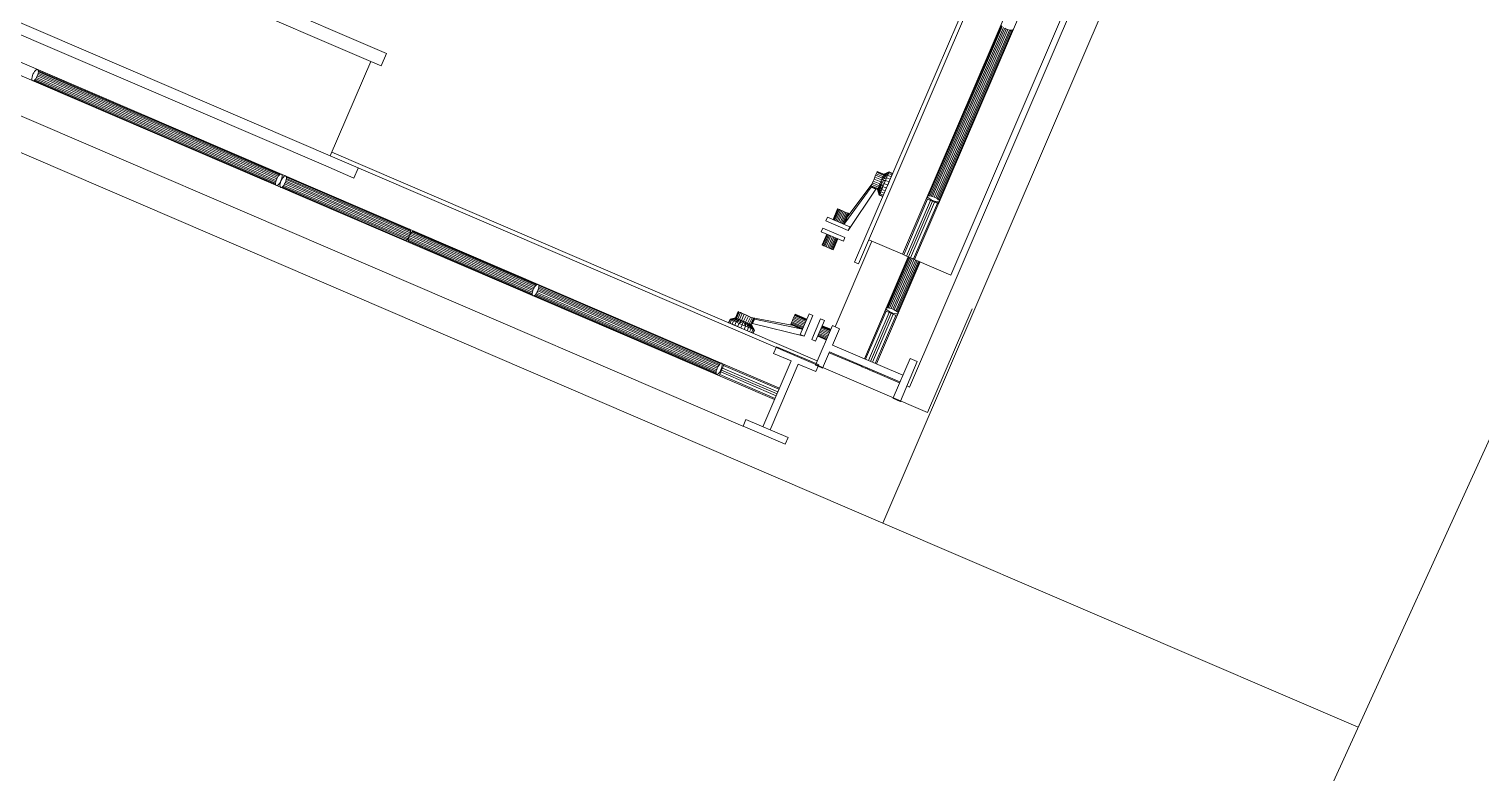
# Model space of a CAD drawing. Header units: metres. Extents: x -48 to 2360, y -1392 to 453.
# Drawn here: x 724.723 to 726.447, y -1008.412 to -1007.529 of the extents above; entities that cross this region are included whole.
import ezdxf

# ---------------------------------------------------------------- set-up
doc = ezdxf.new("R2010")
doc.units = ezdxf.units.M
doc.layers.add('MUEBLES', color=223, linetype='Continuous', lineweight=5, transparency=0.3)
doc.layers.add('TODO', color=210, linetype='Continuous', lineweight=5)

msp = doc.modelspace()

# ---------------------------------------------------------------- linework, layer by layer
at = {"layer": 'MUEBLES', "transparency": 33554687}
for p, q in [((725.76, -1007.7963), (726.4792, -1006.1214)), ((726.4936, -1006.1275), (725.7744, -1007.8025)), ((726.5298, -1006.2679), (725.7365, -1008.1153)), ((725.7684, -1007.954), (726.4876, -1006.2791)), ((725.8176, -1007.821), (726.4706, -1006.3002)), ((725.7032, -1007.8056), (726.0717, -1006.9475)), ((726.0763, -1006.9495), (725.7079, -1007.8076)), ((723.686, -1007.0809), (725.7897, -1007.9842)), ((725.6081, -1007.9687), (723.8257, -1007.2033)), ((723.8315, -1007.1899), (725.6139, -1007.9552)), ((725.7365, -1008.1153), (723.6328, -1007.2119)), ((723.8297, -1007.2529), (725.5703, -1008.0003)), ((724.426, -1007.2658), (725.1285, -1007.5674)), ((724.3728, -1007.3898), (725.0752, -1007.6914)), ((725.1473, -1007.558), (724.7836, -1007.4018)), ((725.8771, -1007.5242), (725.7901, -1007.727)), ((725.8776, -1007.5251), (725.791, -1007.7268)), ((725.8785, -1007.5261), (725.7923, -1007.7269)), ((725.8799, -1007.5271), (725.7939, -1007.7272)), ((725.8815, -1007.5281), (725.7958, -1007.7278)), ((725.7977, -1007.7285), (725.8833, -1007.529)), ((725.7995, -1007.7294), (725.8852, -1007.5297)), ((725.8011, -1007.7303), (725.8871, -1007.5302)), ((725.8025, -1007.7313), (725.8887, -1007.5305)), ((725.8035, -1007.7322), (725.8901, -1007.5305)), ((725.804, -1007.733), (725.891, -1007.5302)), ((725.8815, -1007.5281), (725.8833, -1007.529)), ((725.8833, -1007.529), (725.8852, -1007.5297)), ((725.8852, -1007.5297), (725.8871, -1007.5302)), ((725.8871, -1007.5302), (725.8887, -1007.5305)), ((725.8887, -1007.5305), (725.8901, -1007.5305)), ((725.8901, -1007.5305), (725.891, -1007.5302)), ((725.891, -1007.5302), (725.8915, -1007.5297)), ((725.8915, -1007.5297), (725.8916, -1007.529)), ((725.141, -1007.5728), (725.1473, -1007.558)), ((724.7274, -1007.5826), (724.7268, -1007.5843)), ((724.7283, -1007.5809), (724.7274, -1007.5826)), ((724.7292, -1007.5793), (724.7283, -1007.5809)), ((724.7302, -1007.5781), (724.7292, -1007.5793)), ((724.7312, -1007.5773), (724.7302, -1007.5781)), ((724.7321, -1007.5769), (724.7312, -1007.5773)), ((724.7329, -1007.5769), (724.7321, -1007.5769)), ((724.7325, -1007.5847), (724.7332, -1007.583)), ((724.7334, -1007.5774), (724.7329, -1007.5769)), ((724.7332, -1007.583), (724.7336, -1007.5812)), ((724.8754, -1007.644), (724.7332, -1007.583)), ((724.7337, -1007.5784), (724.7334, -1007.5774)), ((724.8775, -1007.6393), (724.7334, -1007.5774)), ((724.7336, -1007.5812), (724.7338, -1007.5797)), ((724.8761, -1007.6424), (724.7336, -1007.5812)), ((724.8772, -1007.64), (724.7337, -1007.5784)), ((724.7338, -1007.5797), (724.7337, -1007.5784)), ((724.8767, -1007.641), (724.7338, -1007.5797)), ((725.1285, -1007.5674), (725.0803, -1007.6796)), ((725.1285, -1007.5674), (725.141, -1007.5728)), ((724.7263, -1007.5861), (724.7261, -1007.5876)), ((724.7261, -1007.5876), (724.7262, -1007.5889)), ((724.7262, -1007.5889), (724.7265, -1007.5899)), ((724.7268, -1007.5843), (724.7263, -1007.5861)), ((724.7265, -1007.5899), (724.7271, -1007.5904)), ((724.7271, -1007.5904), (724.7278, -1007.5904)), ((724.7278, -1007.5904), (724.7287, -1007.59)), ((724.7278, -1007.5904), (724.8719, -1007.6523)), ((724.7287, -1007.59), (724.7297, -1007.5892)), ((724.7287, -1007.59), (724.8722, -1007.6516)), ((724.7297, -1007.5892), (724.7307, -1007.588)), ((724.7297, -1007.5892), (724.8726, -1007.6505)), ((724.7307, -1007.588), (724.7317, -1007.5865)), ((724.7307, -1007.588), (724.8732, -1007.6492)), ((724.7317, -1007.5865), (724.7325, -1007.5847)), ((724.7317, -1007.5865), (724.8739, -1007.6475)), ((724.7325, -1007.5847), (724.8747, -1007.6458)), ((724.8719, -1007.6523), (725.0159, -1007.7141)), ((724.8722, -1007.6516), (725.0156, -1007.7132)), ((724.8726, -1007.6505), (725.0155, -1007.7119)), ((724.8732, -1007.6492), (725.0157, -1007.7103)), ((724.8739, -1007.6475), (725.0162, -1007.7086)), ((725.0168, -1007.7068), (724.8747, -1007.6458)), ((725.0177, -1007.7051), (724.8754, -1007.644)), ((725.0186, -1007.7036), (724.8761, -1007.6424)), ((725.0196, -1007.7024), (724.8767, -1007.641)), ((725.0206, -1007.7016), (724.8772, -1007.64)), ((725.0215, -1007.7011), (724.8775, -1007.6393)), ((725.6587, -1007.9228), (725.0822, -1007.6752)), ((725.0186, -1007.7036), (725.0177, -1007.7051)), ((725.0196, -1007.7024), (725.0186, -1007.7036)), ((725.0206, -1007.7016), (725.0196, -1007.7024)), ((725.0215, -1007.7011), (725.0206, -1007.7016)), ((725.0223, -1007.7012), (725.0215, -1007.7011)), ((725.0228, -1007.7017), (725.0223, -1007.7012)), ((725.0232, -1007.7027), (725.0228, -1007.7017)), ((725.023, -1007.7055), (725.0232, -1007.7039)), ((725.0232, -1007.7039), (725.0232, -1007.7027)), ((725.0258, -1007.7038), (725.0248, -1007.7046)), ((725.0267, -1007.7034), (725.0258, -1007.7038)), ((725.0274, -1007.7034), (725.0267, -1007.7034)), ((725.028, -1007.7039), (725.0274, -1007.7034)), ((725.0283, -1007.7049), (725.028, -1007.7039)), ((725.1753, -1007.7672), (725.028, -1007.7039)), ((725.0752, -1007.6914), (725.1086, -1007.7058)), ((725.1086, -1007.7058), (725.1137, -1007.694)), ((725.7272, -1007.7048), (725.7281, -1007.7026)), ((725.7281, -1007.7026), (725.7289, -1007.7007)), ((725.7281, -1007.7026), (725.7361, -1007.7058)), ((725.7289, -1007.7007), (725.7294, -1007.6993)), ((725.7289, -1007.7007), (725.7368, -1007.7039)), ((725.7294, -1007.6993), (725.7298, -1007.6984)), ((725.7294, -1007.6993), (725.7374, -1007.7025)), ((725.7298, -1007.6984), (725.73, -1007.698)), ((725.7298, -1007.6984), (725.7378, -1007.7016)), ((725.73, -1007.698), (725.7379, -1007.7013)), ((725.7423, -1007.7026), (725.7361, -1007.7058)), ((725.7368, -1007.7039), (725.7361, -1007.7058)), ((725.7432, -1007.7004), (725.7368, -1007.7039)), ((725.7374, -1007.7025), (725.7368, -1007.7039)), ((725.7368, -1007.7039), (725.7423, -1007.7026)), ((725.7438, -1007.699), (725.7374, -1007.7025)), ((725.7432, -1007.7004), (725.7374, -1007.7025)), ((725.7378, -1007.7016), (725.7374, -1007.7025)), ((725.744, -1007.6986), (725.7378, -1007.7016)), ((725.7438, -1007.699), (725.7378, -1007.7016)), ((725.7379, -1007.7013), (725.7378, -1007.7016)), ((725.744, -1007.6986), (725.7379, -1007.7013)), ((725.7423, -1007.7026), (725.7411, -1007.7055)), ((725.7432, -1007.7004), (725.7423, -1007.7026)), ((725.7465, -1007.7043), (725.7423, -1007.7026)), ((725.7432, -1007.7004), (725.7438, -1007.699)), ((725.7474, -1007.7021), (725.7432, -1007.7004)), ((725.744, -1007.6986), (725.7438, -1007.699)), ((725.748, -1007.7007), (725.7438, -1007.699)), ((725.7482, -1007.7003), (725.744, -1007.6986)), ((725.7453, -1007.7072), (725.7465, -1007.7043)), ((725.7465, -1007.7043), (725.7474, -1007.7021)), ((725.7474, -1007.7021), (725.748, -1007.7007)), ((725.748, -1007.7007), (725.7482, -1007.7003)), ((725.0157, -1007.7103), (725.0155, -1007.7119)), ((725.0155, -1007.7119), (725.0156, -1007.7132)), ((725.0156, -1007.7132), (725.0159, -1007.7141)), ((725.0162, -1007.7086), (725.0157, -1007.7103)), ((725.0159, -1007.7141), (725.0165, -1007.7147)), ((725.0168, -1007.7068), (725.0162, -1007.7086)), ((725.0165, -1007.7147), (725.0172, -1007.7147)), ((725.0177, -1007.7051), (725.0168, -1007.7068)), ((725.0172, -1007.7147), (725.0182, -1007.7143)), ((725.0182, -1007.7143), (725.0191, -1007.7135)), ((725.0191, -1007.7135), (725.0201, -1007.7122)), ((725.0201, -1007.7122), (725.0211, -1007.7107)), ((725.0209, -1007.7126), (725.0207, -1007.7141)), ((725.0207, -1007.7141), (725.0208, -1007.7154)), ((725.0208, -1007.7154), (725.0211, -1007.7164)), ((725.0213, -1007.7108), (725.0209, -1007.7126)), ((725.0211, -1007.7107), (725.0219, -1007.709)), ((725.0211, -1007.7164), (725.0216, -1007.7169)), ((725.022, -1007.709), (725.0213, -1007.7108)), ((725.0216, -1007.7169), (725.0224, -1007.7169)), ((725.0219, -1007.709), (725.0226, -1007.7072)), ((725.0228, -1007.7073), (725.022, -1007.709)), ((725.0224, -1007.7169), (725.0233, -1007.7165)), ((725.0224, -1007.7169), (725.1697, -1007.7802)), ((725.0226, -1007.7072), (725.023, -1007.7055)), ((725.0238, -1007.7058), (725.0228, -1007.7073)), ((725.0233, -1007.7165), (725.0243, -1007.7157)), ((725.0233, -1007.7165), (725.1706, -1007.7798)), ((725.0248, -1007.7046), (725.0238, -1007.7058)), ((725.0243, -1007.7157), (725.0253, -1007.7145)), ((725.0243, -1007.7157), (725.1716, -1007.7789)), ((725.0253, -1007.7145), (725.0262, -1007.7129)), ((725.0253, -1007.7145), (725.1726, -1007.7777)), ((725.0262, -1007.7129), (725.0271, -1007.7112)), ((725.0262, -1007.7129), (725.1735, -1007.7762)), ((725.0271, -1007.7112), (725.0277, -1007.7095)), ((725.0271, -1007.7112), (725.1744, -1007.7745)), ((725.0277, -1007.7095), (725.0282, -1007.7077)), ((725.175, -1007.7727), (725.0277, -1007.7095)), ((725.0282, -1007.7077), (725.0284, -1007.7062)), ((725.1755, -1007.771), (725.0282, -1007.7077)), ((725.1756, -1007.7681), (725.0283, -1007.7049)), ((725.0284, -1007.7062), (725.0283, -1007.7049)), ((725.1757, -1007.7694), (725.0284, -1007.7062)), ((725.7229, -1007.7166), (725.6914, -1007.7592)), ((725.7239, -1007.7126), (725.6949, -1007.751)), ((725.6954, -1007.768), (725.7282, -1007.7189)), ((725.7224, -1007.7162), (725.7226, -1007.7159)), ((725.7304, -1007.7194), (725.7224, -1007.7162)), ((725.7226, -1007.7159), (725.7229, -1007.715)), ((725.7305, -1007.7191), (725.7226, -1007.7159)), ((725.7229, -1007.715), (725.7235, -1007.7135)), ((725.7309, -1007.7182), (725.7229, -1007.715)), ((725.723, -1007.7164), (725.7229, -1007.7166)), ((725.7229, -1007.7166), (725.7282, -1007.7189)), ((725.7235, -1007.7135), (725.7243, -1007.7117)), ((725.7315, -1007.7168), (725.7235, -1007.7135)), ((725.7243, -1007.7117), (725.7252, -1007.7095)), ((725.7323, -1007.7149), (725.7243, -1007.7117)), ((725.7252, -1007.7095), (725.7262, -1007.7071)), ((725.7332, -1007.7127), (725.7252, -1007.7095)), ((725.7262, -1007.7071), (725.7272, -1007.7048)), ((725.7342, -1007.7103), (725.7262, -1007.7071)), ((725.7272, -1007.7048), (725.7351, -1007.708)), ((725.7282, -1007.7189), (725.7283, -1007.7186)), ((725.7305, -1007.7191), (725.7304, -1007.7194)), ((725.7304, -1007.7194), (725.7325, -1007.7262)), ((725.7309, -1007.7182), (725.7305, -1007.7191)), ((725.7305, -1007.7191), (725.7325, -1007.7262)), ((725.7305, -1007.7191), (725.7327, -1007.7258)), ((725.7315, -1007.7168), (725.7309, -1007.7182)), ((725.7309, -1007.7182), (725.7333, -1007.7244)), ((725.7309, -1007.7182), (725.7327, -1007.7258)), ((725.7323, -1007.7149), (725.7315, -1007.7168)), ((725.7342, -1007.7222), (725.7315, -1007.7168)), ((725.7315, -1007.7168), (725.7333, -1007.7244)), ((725.7332, -1007.7127), (725.7323, -1007.7149)), ((725.7323, -1007.7149), (725.7354, -1007.7193)), ((725.7323, -1007.7149), (725.7342, -1007.7222)), ((725.7342, -1007.7103), (725.7332, -1007.7127)), ((725.7368, -1007.716), (725.7332, -1007.7127)), ((725.7332, -1007.7127), (725.7354, -1007.7193)), ((725.7351, -1007.708), (725.7342, -1007.7103)), ((725.7397, -1007.7088), (725.7342, -1007.7103)), ((725.7382, -1007.7124), (725.7342, -1007.7103)), ((725.7342, -1007.7103), (725.7368, -1007.716)), ((725.7354, -1007.7193), (725.7342, -1007.7222)), ((725.7411, -1007.7055), (725.7351, -1007.708)), ((725.7361, -1007.7058), (725.7351, -1007.708)), ((725.7351, -1007.708), (725.7397, -1007.7088)), ((725.7368, -1007.716), (725.7354, -1007.7193)), ((725.7354, -1007.7193), (725.7395, -1007.721)), ((725.7361, -1007.7058), (725.7411, -1007.7055)), ((725.7382, -1007.7124), (725.7368, -1007.716)), ((725.7368, -1007.716), (725.7409, -1007.7177)), ((725.7397, -1007.7088), (725.7382, -1007.7124)), ((725.7425, -1007.7141), (725.7382, -1007.7124)), ((725.7411, -1007.7055), (725.7397, -1007.7088)), ((725.744, -1007.7105), (725.7397, -1007.7088)), ((725.7453, -1007.7072), (725.7411, -1007.7055)), ((725.7425, -1007.7141), (725.744, -1007.7105)), ((725.7425, -1007.7141), (725.7425, -1007.7141)), ((725.7434, -1007.7119), (725.7434, -1007.7119)), ((725.744, -1007.7105), (725.7453, -1007.7072)), ((725.7443, -1007.7098), (725.7443, -1007.7098)), ((725.745, -1007.708), (725.7451, -1007.708)), ((725.7456, -1007.7066), (725.7457, -1007.7066)), ((725.7459, -1007.7057), (725.746, -1007.7058)), ((725.746, -1007.7054), (725.7462, -1007.7055)), ((725.7327, -1007.7258), (725.7325, -1007.7262)), ((725.7325, -1007.7262), (725.7366, -1007.7279)), ((725.7333, -1007.7244), (725.7327, -1007.7258)), ((725.7327, -1007.7258), (725.7368, -1007.7274)), ((725.7342, -1007.7222), (725.7333, -1007.7244)), ((725.7333, -1007.7244), (725.7374, -1007.726)), ((725.7342, -1007.7222), (725.7383, -1007.7238)), ((725.7898, -1007.7308), (725.7614, -1007.7969)), ((725.7932, -1007.7323), (725.7648, -1007.7984)), ((725.7956, -1007.7333), (725.7672, -1007.7994)), ((725.7696, -1007.8004), (725.798, -1007.7343)), ((725.773, -1007.8019), (725.8014, -1007.7358)), ((725.7898, -1007.7308), (725.7884, -1007.7302)), ((725.7901, -1007.727), (725.7896, -1007.7274)), ((725.7896, -1007.7274), (725.7897, -1007.728)), ((725.7897, -1007.728), (725.7902, -1007.7288)), ((725.7932, -1007.7323), (725.7898, -1007.7308)), ((725.791, -1007.7268), (725.7901, -1007.727)), ((725.7902, -1007.7288), (725.7911, -1007.7297)), ((725.7923, -1007.7269), (725.791, -1007.7268)), ((725.7911, -1007.7297), (725.7925, -1007.7306)), ((725.7939, -1007.7272), (725.7923, -1007.7269)), ((725.7925, -1007.7306), (725.7941, -1007.7316)), ((725.7956, -1007.7333), (725.7932, -1007.7323)), ((725.7958, -1007.7278), (725.7939, -1007.7272)), ((725.7941, -1007.7316), (725.796, -1007.7324)), ((725.7951, -1007.7331), (725.7955, -1007.7322)), ((725.7957, -1007.7323), (725.7953, -1007.7332)), ((725.798, -1007.7343), (725.7956, -1007.7333)), ((725.7977, -1007.7285), (725.7958, -1007.7278)), ((725.796, -1007.7324), (725.7979, -1007.7332)), ((725.7964, -1007.7326), (725.7961, -1007.7335)), ((725.7976, -1007.733), (725.7972, -1007.734)), ((725.7995, -1007.7294), (725.7977, -1007.7285)), ((725.7979, -1007.7332), (725.7997, -1007.7337)), ((725.8014, -1007.7358), (725.798, -1007.7343)), ((725.7992, -1007.7335), (725.7987, -1007.7346)), ((725.8011, -1007.7303), (725.7995, -1007.7294)), ((725.7997, -1007.7337), (725.8013, -1007.734)), ((725.801, -1007.734), (725.8004, -1007.7354)), ((725.8025, -1007.7313), (725.8011, -1007.7303)), ((725.8013, -1007.734), (725.8026, -1007.7341)), ((725.8028, -1007.7364), (725.8014, -1007.7358)), ((725.8023, -1007.7362), (725.8032, -1007.734)), ((725.8035, -1007.7322), (725.8025, -1007.7313)), ((725.8026, -1007.7341), (725.8035, -1007.734)), ((725.804, -1007.733), (725.8035, -1007.7322)), ((725.8035, -1007.734), (725.804, -1007.7336)), ((725.804, -1007.7336), (725.804, -1007.733)), ((725.6691, -1007.7567), (725.6709, -1007.7524)), ((725.6709, -1007.7524), (725.6973, -1007.7637)), ((725.6775, -1007.7552), (725.683, -1007.7423)), ((725.6777, -1007.7553), (725.6833, -1007.7424)), ((725.6784, -1007.7556), (725.6839, -1007.7427)), ((725.6794, -1007.7561), (725.685, -1007.7432)), ((725.6808, -1007.7567), (725.6863, -1007.7438)), ((725.6824, -1007.7573), (725.6879, -1007.7444)), ((725.683, -1007.7423), (725.6833, -1007.7424)), ((725.6833, -1007.7424), (725.6839, -1007.7427)), ((725.6839, -1007.7427), (725.685, -1007.7432)), ((725.6841, -1007.7581), (725.6896, -1007.7452)), ((725.685, -1007.7432), (725.6863, -1007.7438)), ((725.6913, -1007.7459), (725.6858, -1007.7588)), ((725.6863, -1007.7438), (725.6879, -1007.7444)), ((725.6929, -1007.7466), (725.6874, -1007.7595)), ((725.6879, -1007.7444), (725.6896, -1007.7452)), ((725.6943, -1007.7472), (725.6887, -1007.7601)), ((725.6896, -1007.7452), (725.6913, -1007.7459)), ((725.6953, -1007.7476), (725.6898, -1007.7605)), ((725.696, -1007.7479), (725.6904, -1007.7608)), ((725.6962, -1007.748), (725.6907, -1007.7609)), ((725.6913, -1007.7459), (725.6929, -1007.7466)), ((725.6929, -1007.7466), (725.6943, -1007.7472)), ((725.6943, -1007.7472), (725.6953, -1007.7476)), ((725.6953, -1007.7476), (725.696, -1007.7479)), ((725.696, -1007.7479), (725.6962, -1007.748)), ((725.1744, -1007.7745), (725.175, -1007.7727)), ((725.1752, -1007.7728), (725.1744, -1007.7745)), ((725.1753, -1007.7672), (725.1747, -1007.7667)), ((725.175, -1007.7727), (725.1755, -1007.771)), ((725.1762, -1007.7713), (725.1752, -1007.7728)), ((725.3225, -1007.836), (725.1752, -1007.7728)), ((725.1756, -1007.7681), (725.1753, -1007.7672)), ((725.1755, -1007.771), (725.1757, -1007.7694)), ((725.1757, -1007.7694), (725.1756, -1007.7681)), ((725.1772, -1007.77), (725.1762, -1007.7713)), ((725.3234, -1007.8345), (725.1762, -1007.7713)), ((725.1781, -1007.7692), (725.1772, -1007.77)), ((725.3244, -1007.8333), (725.1772, -1007.77)), ((725.179, -1007.7688), (725.1781, -1007.7692)), ((725.3254, -1007.8324), (725.1781, -1007.7692)), ((725.3263, -1007.832), (725.179, -1007.7688)), ((725.1798, -1007.7688), (725.179, -1007.7688)), ((725.6654, -1007.7653), (725.6635, -1007.7696)), ((725.6635, -1007.7696), (725.6899, -1007.7809)), ((725.6701, -1007.7724), (725.6646, -1007.7853)), ((725.6703, -1007.7725), (725.6648, -1007.7854)), ((725.6917, -1007.7766), (725.6654, -1007.7653)), ((725.671, -1007.7728), (725.6655, -1007.7857)), ((725.672, -1007.7733), (725.6665, -1007.7862)), ((725.6954, -1007.768), (725.6691, -1007.7567)), ((725.6973, -1007.7637), (725.6954, -1007.768)), ((725.1689, -1007.7801), (725.1697, -1007.7802)), ((725.1697, -1007.7802), (725.1706, -1007.7798)), ((725.1706, -1007.7798), (725.1716, -1007.7789)), ((725.1716, -1007.7789), (725.1726, -1007.7777)), ((725.1726, -1007.7777), (725.1735, -1007.7762)), ((725.1733, -1007.778), (725.1731, -1007.7796)), ((725.1731, -1007.7796), (725.1731, -1007.7808)), ((725.1731, -1007.7796), (725.3204, -1007.8428)), ((725.1731, -1007.7808), (725.3204, -1007.8441)), ((725.1731, -1007.7808), (725.1735, -1007.7818)), ((725.1737, -1007.7763), (725.1733, -1007.778)), ((725.1733, -1007.778), (725.3205, -1007.8412)), ((725.1735, -1007.7762), (725.1744, -1007.7745)), ((725.1735, -1007.7818), (725.3207, -1007.845)), ((725.1735, -1007.7818), (725.174, -1007.7823)), ((725.1744, -1007.7745), (725.1737, -1007.7763)), ((725.1737, -1007.7763), (725.321, -1007.8395)), ((725.3216, -1007.8377), (725.1744, -1007.7745)), ((725.6646, -1007.7853), (725.6648, -1007.7854)), ((725.6648, -1007.7854), (725.6655, -1007.7857)), ((725.6655, -1007.7857), (725.6665, -1007.7862)), ((725.6665, -1007.7862), (725.6679, -1007.7868)), ((725.6734, -1007.7739), (725.6679, -1007.7868)), ((725.6679, -1007.7868), (725.6695, -1007.7874)), ((725.675, -1007.7745), (725.6695, -1007.7874)), ((725.6695, -1007.7874), (725.6712, -1007.7882)), ((725.6767, -1007.7753), (725.6712, -1007.7882)), ((725.6712, -1007.7882), (725.6729, -1007.7889)), ((725.6729, -1007.7889), (725.6784, -1007.776)), ((725.6729, -1007.7889), (725.6744, -1007.7896)), ((725.6744, -1007.7896), (725.68, -1007.7767)), ((725.6744, -1007.7896), (725.6758, -1007.7902)), ((725.6758, -1007.7902), (725.6814, -1007.7773)), ((725.6758, -1007.7902), (725.6769, -1007.7906)), ((725.6769, -1007.7906), (725.6824, -1007.7777)), ((725.6769, -1007.7906), (725.6775, -1007.7909)), ((725.6775, -1007.7909), (725.6831, -1007.778)), ((725.6777, -1007.791), (725.6833, -1007.7781)), ((725.7236, -1007.7807), (725.6799, -1007.8824)), ((725.6899, -1007.7809), (725.6917, -1007.7766)), ((725.7201, -1007.7792), (725.76, -1007.7963)), ((725.6775, -1007.7909), (725.6777, -1007.791)), ((725.7079, -1007.8076), (725.7032, -1007.8056)), ((725.7147, -1007.9203), (725.7667, -1007.7992)), ((725.7811, -1007.8054), (725.7291, -1007.9265)), ((725.767, -1007.7993), (725.7409, -1007.86)), ((725.7677, -1007.7996), (725.7418, -1007.8598)), ((725.7688, -1007.8001), (725.7431, -1007.8599)), ((725.7703, -1007.8007), (725.7447, -1007.8602)), ((725.772, -1007.8015), (725.7466, -1007.8608)), ((725.7485, -1007.8615), (725.7739, -1007.8023)), ((725.7503, -1007.8624), (725.7758, -1007.8031)), ((725.7519, -1007.8633), (725.7775, -1007.8038)), ((725.7533, -1007.8643), (725.779, -1007.8044)), ((725.7543, -1007.8652), (725.7801, -1007.8049)), ((725.7548, -1007.866), (725.7808, -1007.8052)), ((725.76, -1007.7963), (725.7614, -1007.7969)), ((725.7614, -1007.7969), (725.7648, -1007.7984)), ((725.7648, -1007.7984), (725.7672, -1007.7994)), ((725.7672, -1007.7994), (725.7696, -1007.8004)), ((725.7696, -1007.8004), (725.773, -1007.8019)), ((725.773, -1007.8019), (725.7744, -1007.8025)), ((725.7744, -1007.8025), (725.8176, -1007.821)), ((725.3205, -1007.8412), (725.3204, -1007.8428)), ((725.321, -1007.8395), (725.3205, -1007.8412)), ((725.3216, -1007.8377), (725.321, -1007.8395)), ((725.3225, -1007.836), (725.3216, -1007.8377)), ((725.3234, -1007.8345), (725.3225, -1007.836)), ((725.3244, -1007.8333), (725.3234, -1007.8345)), ((725.3254, -1007.8324), (725.3244, -1007.8333)), ((725.325, -1007.8431), (725.3259, -1007.8416)), ((725.3263, -1007.832), (725.3254, -1007.8324)), ((725.3259, -1007.8416), (725.3268, -1007.8399)), ((725.3259, -1007.8416), (725.5394, -1007.9333)), ((725.3271, -1007.8321), (725.3263, -1007.832)), ((725.3268, -1007.8399), (725.3274, -1007.8381)), ((725.5401, -1007.9315), (725.3268, -1007.8399)), ((725.3277, -1007.8326), (725.3271, -1007.8321)), ((725.3274, -1007.8381), (725.3279, -1007.8364)), ((725.5409, -1007.9298), (725.3274, -1007.8381)), ((725.328, -1007.8335), (725.3277, -1007.8326)), ((725.5444, -1007.9257), (725.3277, -1007.8326)), ((725.3279, -1007.8364), (725.328, -1007.8348)), ((725.5418, -1007.9283), (725.3279, -1007.8364)), ((725.328, -1007.8348), (725.328, -1007.8335)), ((725.5436, -1007.9261), (725.328, -1007.8335)), ((725.5427, -1007.927), (725.328, -1007.8348)), ((725.3204, -1007.8428), (725.3204, -1007.8441)), ((725.3204, -1007.8441), (725.3207, -1007.845)), ((725.3207, -1007.845), (725.3213, -1007.8455)), ((725.3213, -1007.8455), (725.3221, -1007.8456)), ((725.3221, -1007.8456), (725.323, -1007.8452)), ((725.3221, -1007.8456), (725.5388, -1007.9387)), ((725.323, -1007.8452), (725.324, -1007.8443)), ((725.323, -1007.8452), (725.5386, -1007.9378)), ((725.324, -1007.8443), (725.325, -1007.8431)), ((725.324, -1007.8443), (725.5387, -1007.9365)), ((725.325, -1007.8431), (725.5389, -1007.935)), ((725.5534, -1007.8773), (725.5552, -1007.8735)), ((725.5539, -1007.8776), (725.5557, -1007.8737)), ((725.5552, -1007.8735), (725.5616, -1007.8717)), ((725.5552, -1007.8735), (725.5619, -1007.8718)), ((725.5552, -1007.8735), (725.5557, -1007.8737)), ((725.5553, -1007.8782), (725.5571, -1007.8743)), ((725.5557, -1007.8737), (725.5619, -1007.8718)), ((725.5557, -1007.8737), (725.5629, -1007.8722)), ((725.5571, -1007.8743), (725.5557, -1007.8737)), ((725.5571, -1007.8743), (725.5629, -1007.8722)), ((725.5571, -1007.8743), (725.5644, -1007.8729)), ((725.5571, -1007.8743), (725.5594, -1007.8754)), ((725.5577, -1007.8792), (725.5594, -1007.8754)), ((725.5644, -1007.8729), (725.5594, -1007.8754)), ((725.5594, -1007.8754), (725.5664, -1007.8738)), ((725.5594, -1007.8754), (725.5625, -1007.8767)), ((725.5607, -1007.8806), (725.5625, -1007.8767)), ((725.565, -1007.8644), (725.5616, -1007.8717)), ((725.5616, -1007.8717), (725.5619, -1007.8718)), ((725.5653, -1007.8645), (725.5619, -1007.8718)), ((725.5619, -1007.8718), (725.5629, -1007.8722)), ((725.5664, -1007.8738), (725.5625, -1007.8767)), ((725.5625, -1007.8767), (725.5687, -1007.8748)), ((725.5625, -1007.8767), (725.566, -1007.8783)), ((725.5662, -1007.8649), (725.5629, -1007.8722)), ((725.5629, -1007.8722), (725.5644, -1007.8729)), ((725.5678, -1007.8656), (725.5644, -1007.8729)), ((725.5644, -1007.8729), (725.5664, -1007.8738)), ((725.5653, -1007.8645), (725.565, -1007.8644)), ((725.5662, -1007.8649), (725.5653, -1007.8645)), ((725.5687, -1007.8748), (725.566, -1007.8783)), ((725.566, -1007.8783), (725.5712, -1007.8759)), ((725.5678, -1007.8656), (725.5662, -1007.8649)), ((725.5698, -1007.8665), (725.5664, -1007.8738)), ((725.5664, -1007.8738), (725.5687, -1007.8748)), ((725.5698, -1007.8665), (725.5678, -1007.8656)), ((725.5721, -1007.8675), (725.5687, -1007.8748)), ((725.5687, -1007.8748), (725.5712, -1007.8759)), ((725.5721, -1007.8675), (725.5698, -1007.8665)), ((725.5698, -1007.88), (725.5712, -1007.8759)), ((725.5712, -1007.8759), (725.5746, -1007.8686)), ((725.5712, -1007.8759), (725.5737, -1007.877)), ((725.5712, -1007.8759), (725.5736, -1007.8816)), ((725.5746, -1007.8686), (725.5721, -1007.8675)), ((725.5737, -1007.877), (725.5771, -1007.8697)), ((725.5771, -1007.8697), (725.5746, -1007.8686)), ((725.576, -1007.8781), (725.5794, -1007.8708)), ((725.5794, -1007.8708), (725.5771, -1007.8697)), ((725.578, -1007.8789), (725.5814, -1007.8716)), ((725.5814, -1007.8716), (725.5794, -1007.8708)), ((725.5795, -1007.8796), (725.5829, -1007.8723)), ((725.5804, -1007.8712), (725.6305, -1007.881)), ((725.5805, -1007.88), (725.5838, -1007.8727)), ((725.5808, -1007.8802), (725.5842, -1007.8729)), ((725.5829, -1007.8723), (725.5814, -1007.8716)), ((725.5841, -1007.8735), (725.582, -1007.8784)), ((725.5838, -1007.8727), (725.5829, -1007.8723)), ((725.5842, -1007.8729), (725.5838, -1007.8727)), ((725.5839, -1007.8734), (725.5841, -1007.8735)), ((725.5841, -1007.8735), (725.6392, -1007.8848)), ((725.6286, -1007.8766), (725.6281, -1007.8778)), ((725.6293, -1007.8751), (725.6286, -1007.8766)), ((725.6286, -1007.8766), (725.6424, -1007.8825)), ((725.6299, -1007.8735), (725.6293, -1007.8751)), ((725.6293, -1007.8751), (725.6431, -1007.881)), ((725.6306, -1007.8719), (725.6299, -1007.8735)), ((725.6437, -1007.8794), (725.6299, -1007.8735)), ((725.6313, -1007.8704), (725.6306, -1007.8719)), ((725.6444, -1007.8778), (725.6306, -1007.8719)), ((725.6318, -1007.8691), (725.6313, -1007.8704)), ((725.6451, -1007.8763), (725.6313, -1007.8704)), ((725.6322, -1007.8681), (725.6318, -1007.8691)), ((725.6456, -1007.875), (725.6318, -1007.8691)), ((725.6325, -1007.8675), (725.6322, -1007.8681)), ((725.646, -1007.8741), (725.6322, -1007.8681)), ((725.6326, -1007.8673), (725.6325, -1007.8675)), ((725.6463, -1007.8735), (725.6325, -1007.8675)), ((725.6464, -1007.8732), (725.6326, -1007.8673)), ((725.649, -1007.8671), (725.6385, -1007.8917)), ((725.6431, -1007.8937), (725.6536, -1007.8691)), ((725.6536, -1007.8691), (725.649, -1007.8671)), ((725.6522, -1007.8976), (725.6628, -1007.873)), ((725.6674, -1007.875), (725.6568, -1007.8996)), ((725.6628, -1007.873), (725.6674, -1007.875)), ((725.7406, -1007.8638), (725.7161, -1007.9209)), ((725.744, -1007.8653), (725.7195, -1007.9223)), ((725.7464, -1007.8663), (725.7219, -1007.9234)), ((725.7243, -1007.9244), (725.7488, -1007.8673)), ((725.7277, -1007.9258), (725.7522, -1007.8688)), ((725.7406, -1007.8638), (725.7392, -1007.8632)), ((725.7409, -1007.86), (725.7404, -1007.8604)), ((725.7404, -1007.8604), (725.7405, -1007.861)), ((725.7405, -1007.861), (725.741, -1007.8618)), ((725.744, -1007.8653), (725.7406, -1007.8638)), ((725.7418, -1007.8598), (725.7409, -1007.86)), ((725.741, -1007.8618), (725.7419, -1007.8627)), ((725.7431, -1007.8599), (725.7418, -1007.8598)), ((725.7419, -1007.8627), (725.7433, -1007.8636)), ((725.7447, -1007.8602), (725.7431, -1007.8599)), ((725.7433, -1007.8636), (725.7449, -1007.8646)), ((725.7464, -1007.8663), (725.744, -1007.8653)), ((725.7466, -1007.8608), (725.7447, -1007.8602)), ((725.7449, -1007.8646), (725.7468, -1007.8654)), ((725.7488, -1007.8673), (725.7464, -1007.8663)), ((725.7485, -1007.8615), (725.7466, -1007.8608)), ((725.7468, -1007.8654), (725.7487, -1007.8662)), ((725.7503, -1007.8624), (725.7485, -1007.8615)), ((725.7487, -1007.8662), (725.7505, -1007.8667)), ((725.7522, -1007.8688), (725.7488, -1007.8673)), ((725.7519, -1007.8633), (725.7503, -1007.8624)), ((725.7505, -1007.8667), (725.7521, -1007.867)), ((725.7533, -1007.8643), (725.7519, -1007.8633)), ((725.7521, -1007.867), (725.7534, -1007.8671)), ((725.7536, -1007.8694), (725.7522, -1007.8688)), ((725.7543, -1007.8652), (725.7533, -1007.8643)), ((725.7534, -1007.8671), (725.7543, -1007.867)), ((725.7548, -1007.866), (725.7543, -1007.8652)), ((725.7543, -1007.867), (725.7548, -1007.8666)), ((725.7548, -1007.8666), (725.7548, -1007.866)), ((725.7897, -1007.9842), (725.8426, -1007.8611)), ((725.5539, -1007.8776), (725.5534, -1007.8773)), ((725.5553, -1007.8782), (725.5539, -1007.8776)), ((725.5577, -1007.8792), (725.5553, -1007.8782)), ((725.5607, -1007.8806), (725.5577, -1007.8792)), ((725.5589, -1007.8798), (725.5588, -1007.8799)), ((725.5592, -1007.8799), (725.5591, -1007.88)), ((725.5601, -1007.8803), (725.5601, -1007.8804)), ((725.5642, -1007.8822), (725.5607, -1007.8806)), ((725.5615, -1007.881), (725.5615, -1007.881)), ((725.5634, -1007.8818), (725.5634, -1007.8819)), ((725.5642, -1007.8822), (725.566, -1007.8783)), ((725.568, -1007.8838), (725.5642, -1007.8822)), ((725.5656, -1007.8828), (725.5656, -1007.8828)), ((725.566, -1007.8783), (725.5698, -1007.88)), ((725.568, -1007.8838), (725.5698, -1007.88)), ((725.5681, -1007.8838), (725.568, -1007.8838)), ((725.5698, -1007.88), (725.5736, -1007.8816)), ((725.5736, -1007.8816), (725.5718, -1007.8855)), ((725.5736, -1007.8816), (725.5737, -1007.877)), ((725.5736, -1007.8816), (725.5771, -1007.8832)), ((725.5737, -1007.877), (725.5771, -1007.8832)), ((725.5737, -1007.877), (725.576, -1007.8781)), ((725.5771, -1007.8832), (725.5754, -1007.887)), ((725.576, -1007.8781), (725.5771, -1007.8832)), ((725.576, -1007.8781), (725.578, -1007.8789)), ((725.576, -1007.8781), (725.5801, -1007.8846)), ((725.5771, -1007.8832), (725.5801, -1007.8846)), ((725.578, -1007.8789), (725.5795, -1007.8796)), ((725.5801, -1007.8846), (725.578, -1007.8789)), ((725.578, -1007.8789), (725.5825, -1007.8856)), ((725.5801, -1007.8846), (725.5784, -1007.8883)), ((725.5795, -1007.8796), (725.5825, -1007.8856)), ((725.5795, -1007.8796), (725.5839, -1007.8862)), ((725.5795, -1007.8796), (725.5805, -1007.88)), ((725.5801, -1007.8846), (725.5825, -1007.8856)), ((725.5805, -1007.88), (725.5808, -1007.8802)), ((725.5805, -1007.88), (725.5844, -1007.8865)), ((725.5805, -1007.88), (725.5839, -1007.8862)), ((725.5808, -1007.8802), (725.5844, -1007.8865)), ((725.5825, -1007.8856), (725.5808, -1007.8893)), ((725.582, -1007.8784), (725.5817, -1007.8783)), ((725.6431, -1007.8937), (725.582, -1007.8784)), ((725.5839, -1007.8862), (725.5822, -1007.8899)), ((725.5825, -1007.8856), (725.5839, -1007.8862)), ((725.5844, -1007.8865), (725.5827, -1007.8901)), ((725.5839, -1007.8862), (725.5844, -1007.8865)), ((725.6274, -1007.8794), (725.6273, -1007.8796)), ((725.6273, -1007.8796), (725.6411, -1007.8856)), ((725.6277, -1007.8788), (725.6274, -1007.8794)), ((725.6274, -1007.8794), (725.6412, -1007.8853)), ((725.6281, -1007.8778), (725.6277, -1007.8788)), ((725.6277, -1007.8788), (725.6415, -1007.8847)), ((725.6281, -1007.8778), (725.6419, -1007.8838)), ((725.6385, -1007.8917), (725.6431, -1007.8937)), ((725.6767, -1007.881), (725.6573, -1007.9261)), ((725.6695, -1007.8977), (725.6595, -1007.8935)), ((725.6696, -1007.8975), (725.6596, -1007.8932)), ((725.6698, -1007.8969), (725.6598, -1007.8926)), ((725.6703, -1007.8959), (725.6603, -1007.8917)), ((725.6708, -1007.8947), (725.6608, -1007.8904)), ((725.6714, -1007.8932), (725.6615, -1007.8889)), ((725.6621, -1007.8873), (725.6721, -1007.8916)), ((725.6628, -1007.8857), (725.6728, -1007.89)), ((725.6635, -1007.8842), (725.6735, -1007.8885)), ((725.664, -1007.8829), (725.674, -1007.8872)), ((725.6644, -1007.882), (725.6744, -1007.8863)), ((725.6647, -1007.8814), (725.6747, -1007.8856)), ((725.6648, -1007.8811), (725.6748, -1007.8854)), ((725.6852, -1007.8847), (725.6767, -1007.881)), ((725.6769, -1007.9041), (725.6852, -1007.8847)), ((725.6105, -1007.906), (725.607, -1007.914)), ((725.6573, -1007.9261), (725.6105, -1007.906)), ((725.6568, -1007.8996), (725.6522, -1007.8976)), ((725.7605, -1007.9399), (725.6769, -1007.9041)), ((725.5418, -1007.9283), (725.5409, -1007.9298)), ((725.5427, -1007.927), (725.5418, -1007.9283)), ((725.5436, -1007.9261), (725.5427, -1007.927)), ((725.5444, -1007.9257), (725.5436, -1007.9261)), ((725.5451, -1007.9257), (725.5444, -1007.9257)), ((725.5455, -1007.9261), (725.5451, -1007.9257)), ((725.5454, -1007.9298), (725.5457, -1007.9283)), ((725.5457, -1007.927), (725.5455, -1007.9261)), ((725.5457, -1007.9283), (725.5457, -1007.927)), ((725.5475, -1007.9283), (725.5461, -1007.9315)), ((725.5481, -1007.927), (725.5475, -1007.9283)), ((725.6133, -1007.9566), (725.5475, -1007.9283)), ((725.6278, -1007.9229), (725.5942, -1008.001)), ((725.6028, -1008.0047), (725.6363, -1007.9266)), ((725.607, -1007.914), (725.6278, -1007.9229)), ((725.6363, -1007.9266), (725.6571, -1007.9355)), ((725.6573, -1007.9261), (725.6566, -1007.9278)), ((725.6566, -1007.9278), (725.6598, -1007.9292)), ((725.6605, -1007.9275), (725.6573, -1007.9261)), ((725.6598, -1007.9292), (725.6605, -1007.9275)), ((725.6652, -1007.9315), (725.6735, -1007.9121)), ((725.673, -1007.9131), (725.7108, -1007.9293)), ((725.6735, -1007.9121), (725.757, -1007.9479)), ((725.7108, -1007.9293), (725.7113, -1007.9283)), ((725.769, -1007.92), (725.7489, -1007.9668)), ((725.7575, -1007.9705), (725.7776, -1007.9237)), ((725.7776, -1007.9237), (725.769, -1007.92)), ((725.5387, -1007.9365), (725.5386, -1007.9378)), ((725.5386, -1007.9378), (725.5388, -1007.9387)), ((725.5389, -1007.935), (725.5387, -1007.9365)), ((725.5388, -1007.9387), (725.5393, -1007.9391)), ((725.5394, -1007.9333), (725.5389, -1007.935)), ((725.5393, -1007.9391), (725.5399, -1007.9391)), ((725.5401, -1007.9315), (725.5394, -1007.9333)), ((725.5399, -1007.9391), (725.5407, -1007.9387)), ((725.5409, -1007.9298), (725.5401, -1007.9315)), ((725.5407, -1007.9387), (725.5416, -1007.9378)), ((725.5416, -1007.9378), (725.5425, -1007.9366)), ((725.5429, -1007.9391), (725.5423, -1007.9404)), ((725.5425, -1007.9366), (725.5434, -1007.935)), ((725.5442, -1007.9359), (725.5429, -1007.9391)), ((725.5429, -1007.9391), (725.6087, -1007.9674)), ((725.5434, -1007.935), (725.5443, -1007.9333)), ((725.5452, -1007.9337), (725.5442, -1007.9359)), ((725.5442, -1007.9359), (725.61, -1007.9642)), ((725.5443, -1007.9333), (725.5449, -1007.9315)), ((725.5449, -1007.9315), (725.5454, -1007.9298)), ((725.5461, -1007.9315), (725.5452, -1007.9337)), ((725.5452, -1007.9337), (725.611, -1007.962)), ((725.612, -1007.9597), (725.5461, -1007.9315)), ((725.6571, -1007.9355), (725.6598, -1007.9292)), ((725.6598, -1007.9292), (725.6652, -1007.9315)), ((725.7108, -1007.9293), (725.7122, -1007.9299)), ((725.7127, -1007.9289), (725.7122, -1007.9299)), ((725.7122, -1007.9299), (725.7156, -1007.9314)), ((725.7161, -1007.9304), (725.7156, -1007.9314)), ((725.7156, -1007.9314), (725.718, -1007.9324)), ((725.7185, -1007.9314), (725.718, -1007.9324)), ((725.718, -1007.9324), (725.7204, -1007.9334)), ((725.7204, -1007.9334), (725.7208, -1007.9324)), ((725.7204, -1007.9334), (725.7238, -1007.9349)), ((725.7238, -1007.9349), (725.7242, -1007.9338)), ((725.7238, -1007.9349), (725.7252, -1007.9355)), ((725.7257, -1007.9345), (725.7252, -1007.9355)), ((725.7252, -1007.9355), (725.7566, -1007.949)), ((725.7652, -1007.9526), (725.7684, -1007.954)), ((725.7487, -1007.9673), (725.7489, -1007.9668)), ((725.7487, -1007.9673), (725.7573, -1007.971)), ((725.7489, -1007.9668), (725.7575, -1007.9705)), ((725.7575, -1007.9705), (725.7573, -1007.971)), ((725.5741, -1007.9924), (725.5706, -1008.0004)), ((725.5738, -1007.9923), (725.5741, -1007.9924)), ((725.6241, -1008.0139), (725.5741, -1007.9924)), ((725.5706, -1008.0004), (725.5703, -1008.0003)), ((725.5706, -1008.0004), (725.6207, -1008.0219)), ((725.6207, -1008.0219), (725.6241, -1008.0139))]:
    msp.add_line(p, q, dxfattribs=at)
at = {"layer": 'TODO', "transparency": 33554687}
for p in [(731.2326, -995.3157), (709.8516, -1001.2943)]:
    msp.add_line(p, (725.7365, -1008.1153), dxfattribs=at)
at = {"layer": 'TODO', "ltscale": 7, "transparency": 33554687}
for p, q in [((727.7615, -1005.1542), (725.2638, -1010.633)), ((726.3011, -1008.3577), (725.7365, -1008.1153))]:
    msp.add_line(p, q, dxfattribs=at)
msp.add_lwpolyline([(728.7835, -995.2281), (729.1585, -994.3485), (715.3754, -988.4302), (709.8516, -1001.2943), (725.7365, -1008.1153), (730.8861, -996.1227)], dxfattribs=at)

doc.saveas('drawing.dxf')
